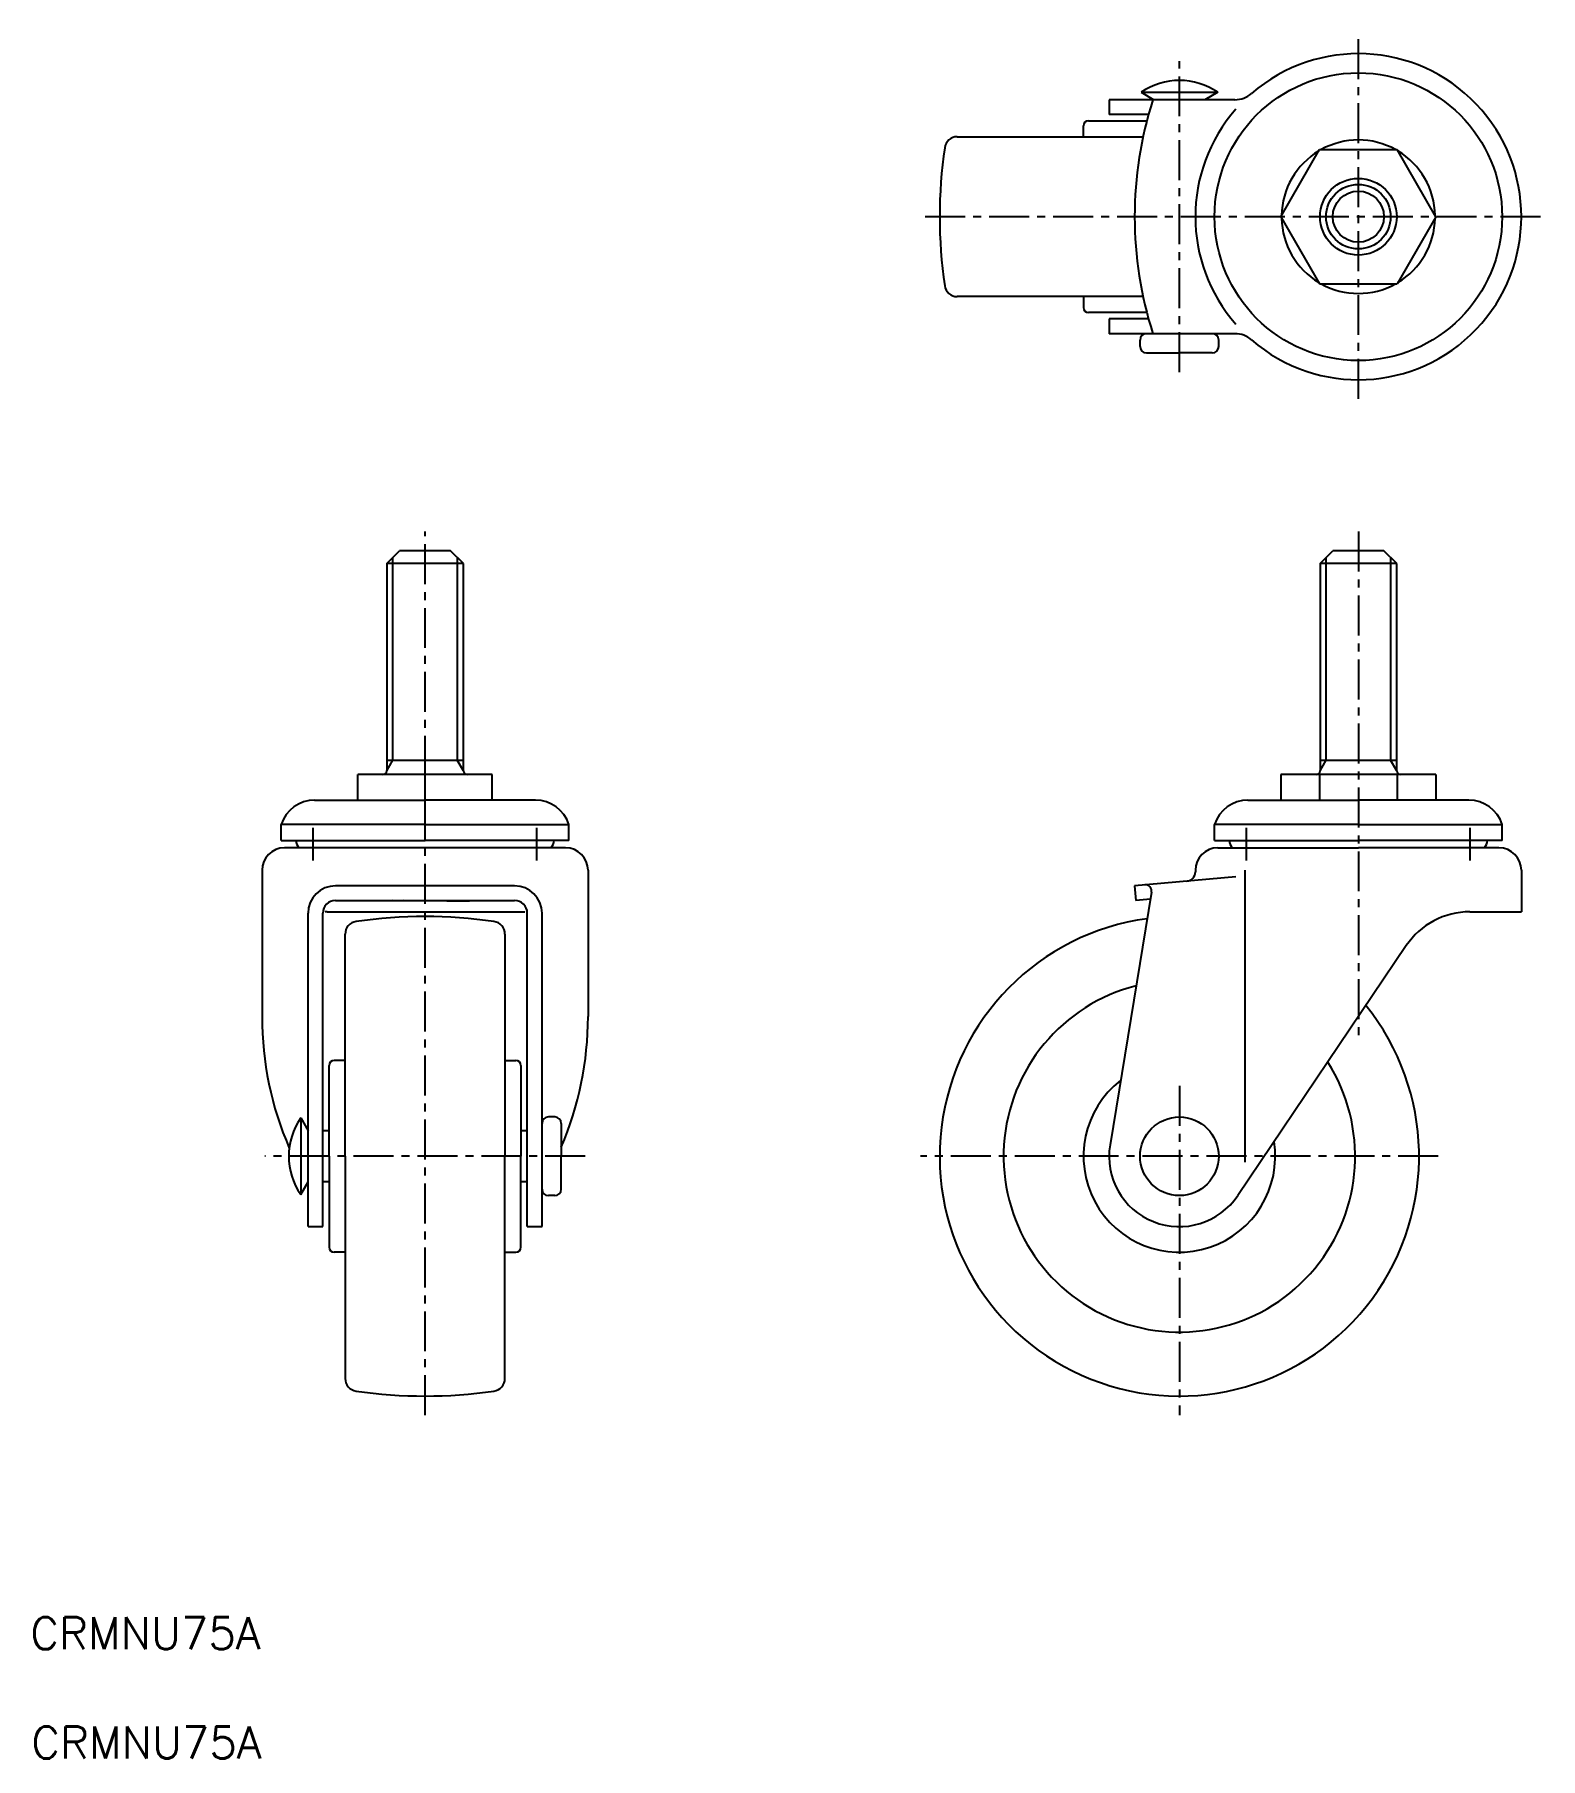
# Model space of a CAD drawing. Extents: x -16 to 219, y -12 to 258.
import ezdxf

# ---------------------------------------------------------------- set-up
doc = ezdxf.new("R2010")
doc.units = 0
doc.header["$LTSCALE"] = 5
doc.linetypes.add('CENTER', pattern=[2, 1.25, -0.25, 0.25, -0.25])
doc.layers.get('0').update_dxf_attribs({"linetype": 'CONTINUOUS'})
doc.layers.add('CENTER', color=1, linetype='CENTER')
doc.styles.get("Standard").update_dxf_attribs({"font": 'txt.shx'})

msp = doc.modelspace()

# ---------------------------------------------------------------- linework, layer by layer
at = {"color": 7, "linetype": 'CONTINUOUS'}
for p, q in [((156.695322, 248.6102), (168.695322, 248.6102)), ((156.695322, 248.6102), (158.695322, 247.455499)), ((168.695322, 248.6102), (166.695322, 247.455499)), ((151.695322, 247.455499), (151.695322, 245.155499)), ((171.383149, 247.455499), (151.695322, 247.455499)), ((147.695322, 241.655499), (147.695322, 243.355499)), ((148.495322, 244.155499), (157.600572, 244.155499)), ((157.867993, 245.155499), (151.695322, 245.155499)), ((127.954405, 241.655499), (157.011849, 241.655499)), ((178.570969, 229.155499), (184.633147, 239.655499)), ((184.633147, 239.655499), (196.757497, 239.655499)), ((202.819675, 229.155499), (196.757497, 239.655499)), ((178.570969, 229.155499), (184.633147, 218.655499)), ((202.819675, 229.155499), (196.757497, 218.655499)), ((184.633147, 218.655499), (196.757497, 218.655499)), ((157.011849, 216.655499), (127.954405, 216.655499)), ((147.695322, 216.655499), (147.695322, 214.955499)), ((157.600572, 214.155499), (148.495322, 214.155499)), ((151.695322, 213.155499), (151.695322, 210.855499)), ((157.867993, 213.155499), (151.695322, 213.155499)), ((171.383149, 210.855499), (151.695322, 210.855499)), ((156.545322, 208.855499), (156.545322, 209.855499)), ((157.545322, 207.855499), (162.695322, 207.855499)), ((167.845322, 207.855499), (162.695322, 207.855499)), ((168.845322, 208.855499), (168.845322, 209.855499)), ((38.679759, 174.893534), (40.679759, 176.893534)), ((48.679759, 176.893534), (40.679759, 176.893534)), ((50.679759, 174.893534), (48.679759, 176.893534)), ((184.695322, 174.893534), (186.695322, 176.893534)), ((194.695322, 176.893534), (186.695322, 176.893534)), ((196.695322, 174.893534), (194.695322, 176.893534)), ((50.679759, 174.893534), (38.679759, 174.893534)), ((38.679759, 174.893534), (38.679759, 142.493534)), ((50.679759, 142.493534), (50.679759, 174.893534)), ((196.695322, 174.893534), (184.695322, 174.893534)), ((184.695322, 174.893534), (184.695322, 142.493534)), ((196.695322, 142.493534), (196.695322, 174.893534)), ((38.679759, 144.138982), (50.679759, 144.138982)), ((184.695322, 144.138982), (196.695322, 144.138982)), ((34.179759, 137.893534), (34.179759, 141.893534)), ((55.179759, 141.893534), (34.179759, 141.893534)), ((44.679759, 137.893534), (44.679759, 141.893534)), ((55.179759, 137.893534), (55.179759, 141.893534)), ((178.570969, 141.893534), (178.570969, 137.893534)), ((202.819675, 141.893534), (178.570969, 141.893534)), ((184.633147, 141.893534), (184.633147, 137.893534)), ((196.757497, 141.893534), (196.757497, 137.893534)), ((202.819675, 141.893534), (202.819675, 137.893534)), ((27.410438, 137.893534), (44.679759, 137.893534)), ((61.94908, 137.893534), (44.679759, 137.893534)), ((173.426001, 137.893534), (190.695322, 137.893534)), ((207.964643, 137.893534), (190.695322, 137.893534)), ((22.179759, 131.593534), (22.179759, 134.093534)), ((44.679759, 134.093534), (22.179759, 134.093534)), ((44.679759, 134.093534), (67.179759, 134.093534)), ((67.179759, 131.593534), (67.179759, 134.093534)), ((190.695322, 134.093534), (168.195322, 134.093534)), ((168.195322, 131.593534), (168.195322, 134.093534)), ((190.695322, 134.093534), (213.195322, 134.093534)), ((213.195322, 131.593534), (213.195322, 134.093534)), ((22.179759, 131.593534), (44.679759, 131.593534)), ((66.679759, 130.437534), (22.679759, 130.437534)), ((67.179759, 131.593534), (44.679759, 131.593534)), ((168.195322, 131.593534), (190.695322, 131.593534)), ((168.695322, 130.437534), (190.695322, 130.437534)), ((213.195322, 131.593534), (190.695322, 131.593534)), ((212.695322, 130.437534), (190.695322, 130.437534)), ((19.179759, 126.937534), (19.179759, 104.038033)), ((70.179759, 126.937534), (70.179759, 104.038033)), ((165.195322, 126.937534), (165.195322, 126.712031)), ((172.936944, 126.937534), (172.936944, 81.286738)), ((216.195322, 126.937534), (216.195322, 120.437534)), ((58.679759, 124.506392), (30.679759, 124.506392)), ((171.511735, 125.890149), (155.695322, 124.506392)), ((155.695322, 124.506392), (155.89578, 122.215144)), ((30.679759, 122.215144), (58.679759, 122.215144)), ((37.7721, 122.215144), (37.729755, 122.127534)), ((41.215658, 122.127534), (37.729755, 122.127534)), ((39.567692, 122.215144), (39.472706, 122.127534)), ((41.367402, 122.215144), (41.215658, 122.127534)), ((42.936808, 122.127534), (42.880049, 122.215144)), ((46.422711, 122.127534), (42.936808, 122.127534)), ((46.422711, 122.127534), (46.47947, 122.215144)), ((47.992116, 122.215144), (48.143861, 122.127534)), ((48.143861, 122.127534), (51.629763, 122.127534)), ((49.791826, 122.215144), (49.886812, 122.127534)), ((51.587419, 122.215144), (51.629763, 122.127534)), ((158.344938, 123.485603), (151.841444, 83.984526)), ((158.168505, 122.413982), (155.89578, 122.215144)), ((26.379759, 71.197534), (26.379759, 120.206392)), ((28.679759, 71.197534), (28.679759, 120.215144)), ((29.379759, 120.437534), (59.979759, 120.437534)), ((60.679759, 71.197534), (60.679759, 120.215144)), ((62.979759, 71.197534), (62.979759, 120.206392)), ((208.137438, 120.437534), (216.195322, 120.437534)), ((32.179759, 82.197534), (32.179759, 116.938451)), ((57.179759, 116.938451), (57.179759, 82.197534)), ((198.188987, 115.147849), (171.814735, 76.046412)), ((32.179759, 97.197534), (30.479759, 97.197534)), ((57.179759, 97.197534), (58.879759, 97.197534)), ((29.679759, 82.197534), (29.679759, 96.397534)), ((59.679759, 96.397534), (59.679759, 82.197534)), ((25.225059, 88.197534), (25.225059, 76.197534)), ((25.225059, 88.197534), (26.379759, 86.197534)), ((64.979759, 88.347534), (63.979759, 88.347534)), ((65.979759, 87.347534), (65.979759, 82.197534)), ((29.679759, 86.197534), (28.679759, 86.197534)), ((60.679759, 86.197534), (59.679759, 86.197534)), ((29.679759, 82.197534), (29.679759, 67.997534)), ((32.179759, 82.197534), (32.179759, 47.456618)), ((57.179759, 47.456618), (57.179759, 82.197534)), ((59.679759, 67.997534), (59.679759, 82.197534)), ((65.979759, 77.047534), (65.979759, 82.197534)), ((25.225059, 76.197534), (26.379759, 78.197534)), ((29.679759, 78.197534), (28.679759, 78.197534)), ((60.679759, 78.197534), (59.679759, 78.197534)), ((64.979759, 76.047534), (63.979759, 76.047534)), ((26.379759, 71.197534), (28.679759, 71.197534)), ((60.679759, 71.197534), (62.979759, 71.197534)), ((32.179759, 67.197534), (30.479759, 67.197534)), ((57.179759, 67.197534), (58.879759, 67.197534))]:
    msp.add_line(p, q, dxfattribs=at)
at = {"color": 3, "linetype": 'CONTINUOUS'}
for p, q in [((39.629759, 144.138982), (39.629759, 175.843534)), ((49.729759, 175.843534), (49.729759, 144.138982)), ((185.645322, 144.138982), (185.645322, 175.843534)), ((195.745322, 175.843534), (195.745322, 144.138982)), ((38.679759, 142.493534), (39.629759, 144.138982)), ((50.679759, 142.493534), (49.729759, 144.138982)), ((184.695322, 142.493534), (185.645322, 144.138982)), ((196.695322, 142.493534), (195.745322, 144.138982))]:
    msp.add_line(p, q, dxfattribs=at)
at = {"color": 7, "linetype": 'CONTINUOUS'}
for points in [[(29.3798, 120.438, 0), (29.3771, 120.438, 0), (29.3745, 120.438, 0), (29.3719, 120.438, 0), (29.3693, 120.438, 0), (29.3667, 120.438, 0), (29.364, 120.438, 0), (29.3614, 120.437, 0), (29.3588, 120.437, 0), (29.3562, 120.437, 0), (29.3536, 120.437, 0), (29.3509, 120.437, 0), (29.3483, 120.437, 0), (29.3457, 120.437, 0), (29.3431, 120.437, 0), (29.3405, 120.437, 0), (29.3379, 120.437, 0), (29.3352, 120.437, 0), (29.3326, 120.437, 0), (29.33, 120.437, 0), (29.3274, 120.437, 0), (29.3248, 120.437, 0), (29.3221, 120.437, 0), (29.3195, 120.437, 0), (29.3169, 120.437, 0), (29.3143, 120.437, 0), (29.3117, 120.437, 0), (29.309, 120.437, 0), (29.3064, 120.437, 0), (29.3038, 120.437, 0), (29.3012, 120.437, 0), (29.2986, 120.437, 0), (29.2959, 120.437, 0), (29.2933, 120.437, 0), (29.2907, 120.436, 0), (29.2881, 120.436, 0), (29.2855, 120.436, 0), (29.2829, 120.436, 0), (29.2802, 120.436, 0), (29.2776, 120.436, 0), (29.275, 120.436, 0), (29.2724, 120.436, 0), (29.2698, 120.436, 0), (29.2671, 120.436, 0), (29.2645, 120.436, 0), (29.2619, 120.436, 0), (29.2593, 120.436, 0), (29.2567, 120.436, 0), (29.254, 120.435, 0), (29.2514, 120.435, 0), (29.2488, 120.435, 0), (29.2462, 120.435, 0), (29.2436, 120.435, 0), (29.241, 120.435, 0), (29.2383, 120.435, 0), (29.2357, 120.435, 0), (29.2331, 120.435, 0), (29.2305, 120.435, 0), (29.2279, 120.435, 0), (29.2252, 120.434, 0), (29.2226, 120.434, 0), (29.22, 120.434, 0), (29.2174, 120.434, 0), (29.2148, 120.434, 0), (29.2121, 120.434, 0), (29.2095, 120.434, 0), (29.2069, 120.434, 0), (29.2043, 120.433, 0), (29.2017, 120.433, 0), (29.1991, 120.433, 0), (29.1964, 120.433, 0), (29.1938, 120.433, 0), (29.1912, 120.433, 0), (29.1886, 120.433, 0), (29.186, 120.433, 0), (29.1833, 120.432, 0), (29.1807, 120.432, 0), (29.1781, 120.432, 0), (29.1755, 120.432, 0), (29.1729, 120.432, 0), (29.1703, 120.432, 0), (29.1676, 120.432, 0), (29.165, 120.431, 0), (29.1624, 120.431, 0), (29.1598, 120.431, 0), (29.1572, 120.431, 0), (29.1545, 120.431, 0), (29.1519, 120.431, 0), (29.1493, 120.431, 0), (29.1467, 120.43, 0), (29.1441, 120.43, 0), (29.1415, 120.43, 0), (29.1388, 120.43, 0), (29.1362, 120.43, 0), (29.1336, 120.43, 0), (29.131, 120.429, 0), (29.1284, 120.429, 0), (29.1257, 120.429, 0), (29.1231, 120.429, 0), (29.1205, 120.429, 0), (29.1179, 120.429, 0), (29.1153, 120.428, 0), (29.1127, 120.428, 0), (29.11, 120.428, 0), (29.1074, 120.428, 0), (29.1048, 120.428, 0), (29.1022, 120.427, 0), (29.0996, 120.427, 0), (29.097, 120.427, 0), (29.0943, 120.427, 0), (29.0917, 120.427, 0), (29.0891, 120.426, 0), (29.0865, 120.426, 0), (29.0839, 120.426, 0), (29.0812, 120.426, 0), (29.0786, 120.426, 0), (29.076, 120.425, 0), (29.0734, 120.425, 0), (29.0708, 120.425, 0), (29.0682, 120.425, 0), (29.0655, 120.425, 0), (29.0629, 120.424, 0), (29.0603, 120.424, 0), (29.0577, 120.424, 0), (29.0551, 120.424, 0), (29.0525, 120.423, 0), (29.0498, 120.423, 0), (29.0472, 120.423, 0), (29.0446, 120.423, 0)], [(59.9798, 120.438, 0), (59.9824, 120.438, 0), (59.985, 120.438, 0), (59.9876, 120.438, 0), (59.9902, 120.438, 0), (59.9929, 120.438, 0), (59.9955, 120.438, 0), (59.9981, 120.437, 0), (60.0007, 120.437, 0), (60.0033, 120.437, 0), (60.006, 120.437, 0), (60.0086, 120.437, 0), (60.0112, 120.437, 0), (60.0138, 120.437, 0), (60.0164, 120.437, 0), (60.019, 120.437, 0), (60.0217, 120.437, 0), (60.0243, 120.437, 0), (60.0269, 120.437, 0), (60.0295, 120.437, 0), (60.0321, 120.437, 0), (60.0348, 120.437, 0), (60.0374, 120.437, 0), (60.04, 120.437, 0), (60.0426, 120.437, 0), (60.0452, 120.437, 0), (60.0479, 120.437, 0), (60.0505, 120.437, 0), (60.0531, 120.437, 0), (60.0557, 120.437, 0), (60.0583, 120.437, 0), (60.061, 120.437, 0), (60.0636, 120.437, 0), (60.0662, 120.437, 0), (60.0688, 120.436, 0), (60.0714, 120.436, 0), (60.074, 120.436, 0), (60.0767, 120.436, 0), (60.0793, 120.436, 0), (60.0819, 120.436, 0), (60.0845, 120.436, 0), (60.0871, 120.436, 0), (60.0898, 120.436, 0), (60.0924, 120.436, 0), (60.095, 120.436, 0), (60.0976, 120.436, 0), (60.1002, 120.436, 0), (60.1029, 120.436, 0), (60.1055, 120.435, 0), (60.1081, 120.435, 0), (60.1107, 120.435, 0), (60.1133, 120.435, 0), (60.1159, 120.435, 0), (60.1186, 120.435, 0), (60.1212, 120.435, 0), (60.1238, 120.435, 0), (60.1264, 120.435, 0), (60.129, 120.435, 0), (60.1317, 120.435, 0), (60.1343, 120.434, 0), (60.1369, 120.434, 0), (60.1395, 120.434, 0), (60.1421, 120.434, 0), (60.1448, 120.434, 0), (60.1474, 120.434, 0), (60.15, 120.434, 0), (60.1526, 120.434, 0), (60.1552, 120.433, 0), (60.1578, 120.433, 0), (60.1605, 120.433, 0), (60.1631, 120.433, 0), (60.1657, 120.433, 0), (60.1683, 120.433, 0), (60.1709, 120.433, 0), (60.1736, 120.433, 0), (60.1762, 120.432, 0), (60.1788, 120.432, 0), (60.1814, 120.432, 0), (60.184, 120.432, 0), (60.1866, 120.432, 0), (60.1893, 120.432, 0), (60.1919, 120.432, 0), (60.1945, 120.431, 0), (60.1971, 120.431, 0), (60.1997, 120.431, 0), (60.2024, 120.431, 0), (60.205, 120.431, 0), (60.2076, 120.431, 0), (60.2102, 120.431, 0), (60.2128, 120.43, 0), (60.2154, 120.43, 0), (60.2181, 120.43, 0), (60.2207, 120.43, 0), (60.2233, 120.43, 0), (60.2259, 120.43, 0), (60.2285, 120.429, 0), (60.2312, 120.429, 0), (60.2338, 120.429, 0), (60.2364, 120.429, 0), (60.239, 120.429, 0), (60.2416, 120.429, 0), (60.2442, 120.428, 0), (60.2469, 120.428, 0), (60.2495, 120.428, 0), (60.2521, 120.428, 0), (60.2547, 120.428, 0), (60.2573, 120.427, 0), (60.2599, 120.427, 0), (60.2626, 120.427, 0), (60.2652, 120.427, 0), (60.2678, 120.427, 0), (60.2704, 120.426, 0), (60.273, 120.426, 0), (60.2757, 120.426, 0), (60.2783, 120.426, 0), (60.2809, 120.426, 0), (60.2835, 120.425, 0), (60.2861, 120.425, 0), (60.2887, 120.425, 0), (60.2914, 120.425, 0), (60.294, 120.425, 0), (60.2966, 120.424, 0), (60.2992, 120.424, 0), (60.3018, 120.424, 0), (60.3044, 120.424, 0), (60.3071, 120.423, 0), (60.3097, 120.423, 0), (60.3123, 120.423, 0), (60.3149, 120.423, 0)]]:
    msp.add_polyline3d(points, dxfattribs=at)
for centre, radius in [((190.695322, 229.155499), 22.5), ((190.695322, 229.155499), 6), ((190.695322, 229.155499), 4), ((162.695322, 82.197534), 6.15)]:
    msp.add_circle(centre, radius, dxfattribs=at)
at = {"color": 3, "linetype": 'CONTINUOUS'}
msp.add_circle((190.695322, 229.155499), 5.05, dxfattribs=at)
at = {"color": 7, "linetype": 'CONTINUOUS'}
for centre, radius, start, end in [((190.695322, 229.155499), 25.5, 229.10689, 130.89311), ((162.695322, 239.877399), 10.595367, 55.508412, 124.491588), ((171.383149, 251.455499), 4, 270, 310.89311), ((215.695322, 229.155499), 60, 162.241836, 197.758164), ((190.695322, 229.155499), 25.5, 138.78979, 221.21021), ((148.495322, 243.355499), 0.8, 90, 180), ((127.954405, 239.655499), 2, 90, 171.730142), ((190.695322, 229.155499), 12, 61.044976, 118.955024), ((200.195322, 229.155499), 75, 171.730142, 188.269858), ((190.695322, 229.155499), 12, 121.044953, 178.955047), ((190.695322, 229.155499), 12, 1.044953, 58.955047), ((190.695322, 229.155499), 12, 181.044953, 238.955047), ((190.695322, 229.155499), 12, 301.044953, 358.955047), ((190.695322, 229.155499), 12, 241.044976, 298.955024), ((127.954405, 218.655499), 2, 188.269858, 270), ((148.495322, 214.955499), 0.8, 180, 270), ((157.545322, 209.855499), 1, 90, 180), ((167.845322, 209.855499), 1, 0, 90), ((171.383149, 206.855499), 4, 49.10689, 90), ((157.545322, 208.855499), 1, 180, 270), ((167.845322, 208.855499), 1, 270, 0), ((38.079759, 142.493534), 0.6, 270, 0), ((51.279759, 142.493534), 0.6, 180, 270), ((184.095322, 142.493534), 0.6, 270, 0), ((197.295322, 142.493534), 0.6, 180, 270), ((27.410438, 132.393534), 5.5, 90, 161.995547), ((61.94908, 132.393534), 5.5, 18.004453, 90), ((173.426001, 132.393534), 5.5, 90, 161.995547), ((207.964643, 132.393534), 5.5, 18.004453, 90), ((22.679759, 126.937534), 3.5, 90, 180), ((27.179759, 132.115534), 2.778, 190.830546, 217.159194), ((62.179759, 132.115534), 2.778, 322.840806, 349.169454), ((66.679759, 126.937534), 3.5, 360, 90), ((168.695322, 126.937534), 3.5, 90, 180), ((173.195322, 132.115534), 2.778, 190.830546, 217.159194), ((208.195322, 132.115534), 2.778, 322.840806, 349.169454), ((212.695322, 126.937534), 3.5, 360, 90), ((30.679759, 120.206392), 4.3, 90, 180), ((58.679759, 120.206392), 4.3, 0, 90), ((157.358221, 123.648057), 1, 350.650645, 95), ((163.695322, 126.712031), 1.5, 275, 0), ((30.679759, 120.215144), 2, 90, 180), ((58.679759, 120.215144), 2, 0, 90), ((34.179759, 116.938451), 2, 98.269858, 180), ((44.679759, 44.697534), 75, 81.730142, 98.269858), ((55.179759, 116.938451), 2, 0, 81.730142), ((162.695322, 82.197534), 37.5, 97.708269, 38.942376), ((208.137438, 108.437534), 12, 90, 146), ((162.695322, 82.197534), 27.5, 104.228823, 32.421822), ((70.924465, 104.038033), 51.744706, 180, 203.412646), ((18.435053, 104.038033), 51.744706, 336.755961, 0), ((30.479759, 96.397534), 0.8, 90, 180), ((58.879759, 96.397534), 0.8, 0, 90), ((162.695322, 82.197534), 15, 127.817217, 8.833428), ((33.957859, 82.197534), 10.595367, 145.508412, 214.491588), ((63.979759, 87.347534), 1, 90, 180), ((64.979759, 87.347534), 1, 0, 90), ((162.695322, 82.197534), 11, 170.650645, 326), ((70.924465, 104.038033), 51.744706, 210.275478, 210.587245), ((63.979759, 77.047534), 1, 180, 270), ((64.979759, 77.047534), 1, 270, 0), ((30.479759, 67.997534), 0.8, 180, 270), ((58.879759, 67.997534), 0.8, 270, 0), ((34.179759, 47.456618), 2, 180, 261.730142), ((55.179759, 47.456618), 2, 278.269858, 0), ((44.679759, 119.697534), 75, 261.730142, 278.269858)]:
    msp.add_arc(centre, radius, start, end, dxfattribs=at)
at = {"layer": 'CENTER', "color": 1, "linetype": 'CENTER'}
for p, q in [((190.695322, 200.655499), (190.695322, 257.655499)), ((162.695322, 204.855499), (162.695322, 253.472766)), ((219.195322, 229.155499), (122.195322, 229.155499)), ((44.679759, 41.697534), (44.679759, 179.893534)), ((190.695322, 179.893534), (190.695322, 101.038033)), ((27.179759, 128.437534), (27.179759, 133.593534)), ((62.179759, 128.437534), (62.179759, 133.593534)), ((173.195322, 128.437534), (173.195322, 133.593534)), ((208.195322, 128.437534), (208.195322, 133.593534)), ((162.695322, 93.197534), (162.695322, 41.697534)), ((69.739449, 82.197534), (19.620069, 82.197534)), ((203.195322, 82.197534), (122.195322, 82.197534))]:
    msp.add_line(p, q, dxfattribs=at)

# ---------------------------------------------------------------- texts
for p in [(-17.064448, 5.090154), (-16.905859, -11.994462)]:
    msp.add_text('CRMNU75A', height=5).set_placement(p)

doc.saveas('drawing.dxf')
